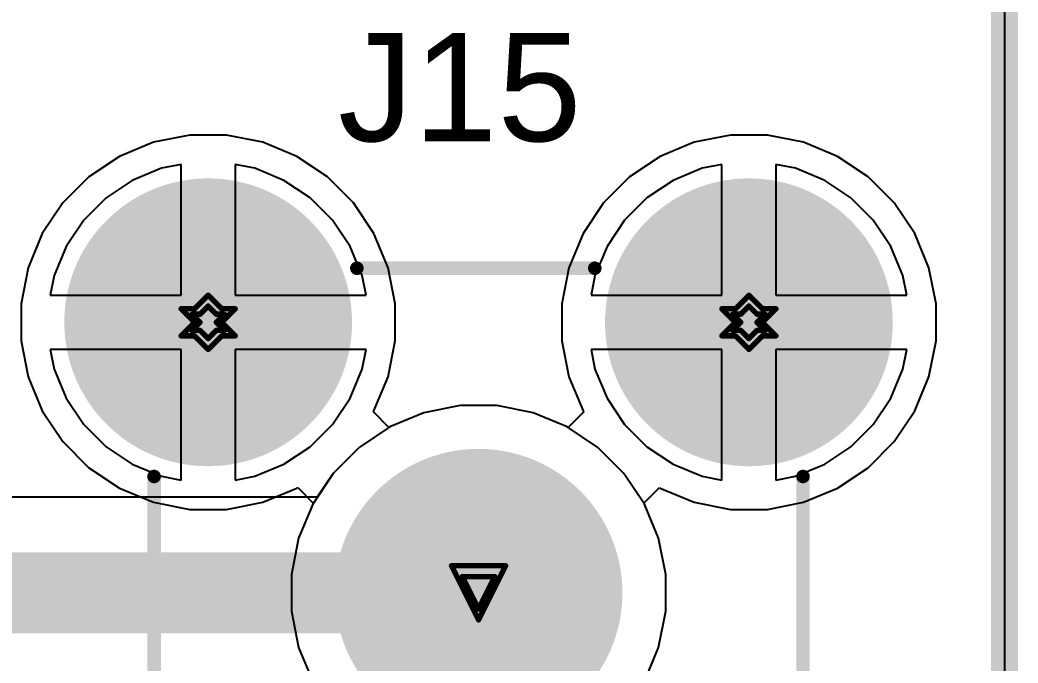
# Model space of a CAD drawing. Header units: inches. Extents: x -3 to 5437, y -3 to 5435.
# Drawn here: x 192.97 to 202.35, y 90.98 to 97.02 of the extents above; entities that cross this region are included whole.
import ezdxf

# ---------------------------------------------------------------- set-up
doc = ezdxf.new("R2010")
doc.units = ezdxf.units.IN
for name, color, linetype in [('Board Outline', 216, 'Continuous'), ('Bottom Layer', 5, 'Continuous'), ('Bottom Solder', 6, 'Continuous'), ('Drill Drawing', 1, 'Continuous'), ('GND', 16, 'Continuous'), ('Multi-Layer', 9, 'Continuous'), ('Pad Holes', 156, 'Continuous'), ('PWR', 76, 'Continuous'), ('Top Layer', 1, 'Continuous'), ('Top Overlay', 2, 'Continuous'), ('Top Solder', 216, 'Continuous')]:
    doc.layers.add(name, color=color, linetype=linetype)
doc.styles.add('Arial', font='', dxfattribs={"height": 0.2})
doc.styles.get('Arial').set_extended_font_data('Arial')

# ---------------------------------------------------------------- blocks, each defined once
blk = doc.blocks.new('HJ_SMA508__274')
at = {"layer": 'Bottom Layer'}
h = blk.add_hatch(color=5, dxfattribs=at)
edge = h.paths.add_edge_path()
edge.add_arc((-2.54, 2.54), 1.25, 0, 360)
h = blk.add_hatch(color=5, dxfattribs=at)
edge = h.paths.add_edge_path()
edge.add_arc((2.54, 2.54), 1.25, 0, 360)
h = blk.add_hatch(color=5, dxfattribs=at)
edge = h.paths.add_edge_path()
edge.add_arc((0, 0), 1.25, 0, 360)
h = blk.add_hatch(color=5, dxfattribs=at)
edge = h.paths.add_edge_path()
edge.add_arc((-2.54, -2.54), 1.25, 0, 360)
h = blk.add_hatch(color=5, dxfattribs=at)
edge = h.paths.add_edge_path()
edge.add_arc((2.54, -2.54), 1.25, 0, 360)
at = {"layer": 'Bottom Solder'}
h = blk.add_hatch(color=6, dxfattribs=at)
edge = h.paths.add_edge_path()
edge.add_arc((-2.54, 2.54), 1.3516, 0, 360)
h = blk.add_hatch(color=6, dxfattribs=at)
edge = h.paths.add_edge_path()
edge.add_arc((2.54, 2.54), 1.3516, 0, 360)
h = blk.add_hatch(color=6, dxfattribs=at)
edge = h.paths.add_edge_path()
edge.add_arc((0, 0), 1.3516, 0, 360)
h = blk.add_hatch(color=6, dxfattribs=at)
edge = h.paths.add_edge_path()
edge.add_arc((-2.54, -2.54), 1.3516, 0, 360)
h = blk.add_hatch(color=6, dxfattribs=at)
edge = h.paths.add_edge_path()
edge.add_arc((2.54, -2.54), 1.3516, 0, 360)
at = {"layer": 'GND'}
h = blk.add_hatch(color=16, dxfattribs=at)
edge = h.paths.add_edge_path()
edge.add_arc((-2.54, 2.54), 1.25, 0, 360)
h = blk.add_hatch(color=16, dxfattribs=at)
edge = h.paths.add_edge_path()
edge.add_arc((2.54, 2.54), 1.25, 0, 360)
h = blk.add_hatch(color=16, dxfattribs=at)
edge = h.paths.add_edge_path()
edge.add_arc((0, 0), 1.25, 0, 360)
h = blk.add_hatch(color=16, dxfattribs=at)
edge = h.paths.add_edge_path()
edge.add_arc((-2.54, -2.54), 1.25, 0, 360)
h = blk.add_hatch(color=16, dxfattribs=at)
edge = h.paths.add_edge_path()
edge.add_arc((2.54, -2.54), 1.25, 0, 360)
at = {"layer": 'Multi-Layer'}
h = blk.add_hatch(color=9, dxfattribs=at)
edge = h.paths.add_edge_path()
edge.add_arc((-2.54, 2.54), 1.25, 0, 360)
h = blk.add_hatch(color=9, dxfattribs=at)
edge = h.paths.add_edge_path()
edge.add_arc((2.54, 2.54), 1.25, 0, 360)
h = blk.add_hatch(color=9, dxfattribs=at)
edge = h.paths.add_edge_path()
edge.add_arc((0, 0), 1.25, 0, 360)
h = blk.add_hatch(color=9, dxfattribs=at)
edge = h.paths.add_edge_path()
edge.add_arc((-2.54, -2.54), 1.25, 0, 360)
h = blk.add_hatch(color=9, dxfattribs=at)
edge = h.paths.add_edge_path()
edge.add_arc((2.54, -2.54), 1.25, 0, 360)
at = {"layer": 'Pad Holes'}
h = blk.add_hatch(color=7, dxfattribs=at)
edge = h.paths.add_edge_path()
edge.add_arc((-2.54, 2.54), 0.75, 0, 360)
h = blk.add_hatch(color=7, dxfattribs=at)
edge = h.paths.add_edge_path()
edge.add_arc((2.54, 2.54), 0.75, 0, 360)
h = blk.add_hatch(color=7, dxfattribs=at)
edge = h.paths.add_edge_path()
edge.add_arc((0, 0), 0.7, 0, 360)
h = blk.add_hatch(color=7, dxfattribs=at)
edge = h.paths.add_edge_path()
edge.add_arc((-2.54, -2.54), 0.75, 0, 360)
h = blk.add_hatch(color=7, dxfattribs=at)
edge = h.paths.add_edge_path()
edge.add_arc((2.54, -2.54), 0.75, 0, 360)
at = {"layer": 'PWR'}
h = blk.add_hatch(color=76, dxfattribs=at)
edge = h.paths.add_edge_path()
edge.add_arc((-2.54, 2.54), 1.25, 0, 360)
h = blk.add_hatch(color=76, dxfattribs=at)
edge = h.paths.add_edge_path()
edge.add_arc((2.54, 2.54), 1.25, 0, 360)
h = blk.add_hatch(color=76, dxfattribs=at)
edge = h.paths.add_edge_path()
edge.add_arc((0, 0), 1.25, 0, 360)
h = blk.add_hatch(color=76, dxfattribs=at)
edge = h.paths.add_edge_path()
edge.add_arc((-2.54, -2.54), 1.25, 0, 360)
h = blk.add_hatch(color=76, dxfattribs=at)
edge = h.paths.add_edge_path()
edge.add_arc((2.54, -2.54), 1.25, 0, 360)
at = {"layer": 'Top Layer'}
h = blk.add_hatch(color=1, dxfattribs=at)
edge = h.paths.add_edge_path()
edge.add_arc((-2.54, 2.54), 1.25, 0, 360)
h = blk.add_hatch(color=1, dxfattribs=at)
edge = h.paths.add_edge_path()
edge.add_arc((2.54, 2.54), 1.25, 0, 360)
h = blk.add_hatch(color=1, dxfattribs=at)
edge = h.paths.add_edge_path()
edge.add_arc((0, 0), 1.25, 0, 360)
h = blk.add_hatch(color=1, dxfattribs=at)
edge = h.paths.add_edge_path()
edge.add_arc((-2.54, -2.54), 1.25, 0, 360)
h = blk.add_hatch(color=1, dxfattribs=at)
edge = h.paths.add_edge_path()
edge.add_arc((2.54, -2.54), 1.25, 0, 360)
at = {"layer": 'Top Solder'}
h = blk.add_hatch(color=216, dxfattribs=at)
edge = h.paths.add_edge_path()
edge.add_arc((-2.54, 2.54), 1.3516, 0, 360)
h = blk.add_hatch(color=216, dxfattribs=at)
edge = h.paths.add_edge_path()
edge.add_arc((2.54, 2.54), 1.3516, 0, 360)
h = blk.add_hatch(color=216, dxfattribs=at)
edge = h.paths.add_edge_path()
edge.add_arc((0, 0), 1.3516, 0, 360)
h = blk.add_hatch(color=216, dxfattribs=at)
edge = h.paths.add_edge_path()
edge.add_arc((-2.54, -2.54), 1.3516, 0, 360)
h = blk.add_hatch(color=216, dxfattribs=at)
edge = h.paths.add_edge_path()
edge.add_arc((2.54, -2.54), 1.3516, 0, 360)
at = {"layer": 'Top Overlay'}
for points in [[(1.143, 3.048, 0.127, 0.127, 0), (-1.0922, 3.048, 0.127, 0.127, 0)], [(-3.048, -1.143, 0.127, 0.127, 0), (-3.048, 1.0922, 0.127, 0.127, 0)], [(3.048, -1.143, 0.127, 0.127, 0), (3.048, 1.0922, 0.127, 0.127, 0)], [(1.143, -3.048, 0.127, 0.127, 0), (-1.0922, -3.048, 0.127, 0.127, 0)]]:
    blk.add_lwpolyline(points, format="xyseb", dxfattribs=at)
for points in [[(-1.12395, 3.048, 0.0635, 0.0635, 1), (-1.06045, 3.048, 0.0635, 0.0635, 1)], [(1.11125, 3.048, 0.0635, 0.0635, 1), (1.17475, 3.048, 0.0635, 0.0635, 1)], [(-3.07975, 1.0922, 0.0635, 0.0635, 1), (-3.01625, 1.0922, 0.0635, 0.0635, 1)], [(3.01625, 1.0922, 0.0635, 0.0635, 1), (3.07975, 1.0922, 0.0635, 0.0635, 1)], [(-3.07975, -1.143, 0.0635, 0.0635, 1), (-3.01625, -1.143, 0.0635, 0.0635, 1)], [(3.01625, -1.143, 0.0635, 0.0635, 1), (3.07975, -1.143, 0.0635, 0.0635, 1)], [(-1.12395, -3.048, 0.0635, 0.0635, 1), (-1.06045, -3.048, 0.0635, 0.0635, 1)], [(1.11125, -3.048, 0.0635, 0.0635, 1), (1.17475, -3.048, 0.0635, 0.0635, 1)]]:
    blk.add_lwpolyline(points, format="xyseb", close=True, dxfattribs=at)

msp = doc.modelspace()

# ---------------------------------------------------------------- linework, layer by layer
at = {"layer": 'Board Outline'}
msp.add_lwpolyline([(202.223, -2.7796, 0.254, 0.254, 0), (202.223, 121.2205, 0.254, 0.254, 0)], format="xyseb", dxfattribs=at)
at = {"layer": 'Bottom Layer'}
for p, q in [((202.2231, 117.6643), (202.2231, 0.7658)), ((194.4878, 95.6674), (194.3031, 95.6306)), ((194.4878, 94.4384), (194.4878, 95.6674)), ((195.1805, 95.6306), (194.9958, 95.6674)), ((194.9958, 95.6674), (194.9958, 94.4384)), ((199.5678, 95.6674), (199.3831, 95.6306)), ((199.5678, 94.4384), (199.5678, 95.6674)), ((200.2605, 95.6306), (200.0758, 95.6674)), ((200.0758, 95.6674), (200.0758, 94.4384)), ((194.3031, 95.6306), (194.0294, 95.5172)), ((195.4542, 95.5172), (195.1805, 95.6306)), ((199.3831, 95.6306), (199.1094, 95.5172)), ((200.5342, 95.5172), (200.2605, 95.6306)), ((194.0294, 95.5172), (193.7831, 95.3526)), ((195.7005, 95.3526), (195.4542, 95.5172)), ((199.1094, 95.5172), (198.8631, 95.3526)), ((200.7805, 95.3526), (200.5342, 95.5172)), ((193.7831, 95.3526), (193.5736, 95.1432)), ((195.91, 95.1432), (195.7005, 95.3526)), ((198.8631, 95.3526), (198.6536, 95.1432)), ((200.99, 95.1432), (200.7805, 95.3526)), ((193.5736, 95.1432), (193.409, 94.8968)), ((196.0746, 94.8968), (195.91, 95.1432)), ((198.6536, 95.1432), (198.489, 94.8968)), ((201.1546, 94.8968), (200.99, 95.1432)), ((193.409, 94.8968), (193.2956, 94.6231)), ((196.188, 94.6231), (196.0746, 94.8968)), ((198.489, 94.8968), (198.3756, 94.6231)), ((201.268, 94.6231), (201.1546, 94.8968)), ((193.2956, 94.6231), (193.2589, 94.4384)), ((196.2247, 94.4384), (196.188, 94.6231)), ((198.3756, 94.6231), (198.3389, 94.4384)), ((201.3047, 94.4384), (201.268, 94.6231)), ((193.2589, 94.4384), (194.4878, 94.4384)), ((194.9958, 94.4384), (196.2247, 94.4384)), ((198.3389, 94.4384), (199.5678, 94.4384)), ((200.0758, 94.4384), (201.3047, 94.4384)), ((194.4878, 93.9304), (193.2589, 93.9304)), ((193.2589, 93.9304), (193.2956, 93.7457)), ((194.4878, 92.7015), (194.4878, 93.9304)), ((196.2247, 93.9304), (194.9958, 93.9304)), ((194.9958, 93.9304), (194.9958, 92.7015)), ((196.188, 93.7457), (196.2247, 93.9304)), ((199.5678, 93.9304), (198.3389, 93.9304)), ((198.3389, 93.9304), (198.3756, 93.7457)), ((199.5678, 92.7015), (199.5678, 93.9304)), ((201.3047, 93.9304), (200.0758, 93.9304)), ((200.0758, 93.9304), (200.0758, 92.7015)), ((201.268, 93.7457), (201.3047, 93.9304)), ((193.2956, 93.7457), (193.409, 93.472)), ((196.0746, 93.472), (196.188, 93.7457)), ((198.3756, 93.7457), (198.489, 93.472)), ((201.1546, 93.472), (201.268, 93.7457)), ((193.409, 93.472), (193.5736, 93.2257)), ((195.91, 93.2257), (196.0746, 93.472)), ((197.1087, 93.4024), (196.769, 93.3349)), ((197.4549, 93.4024), (197.1087, 93.4024)), ((197.7946, 93.3349), (197.4549, 93.4024)), ((198.489, 93.472), (198.6536, 93.2257)), ((200.99, 93.2257), (201.1546, 93.472)), ((196.769, 93.3349), (196.4491, 93.2023)), ((198.1145, 93.2023), (197.7946, 93.3349)), ((193.5736, 93.2257), (193.7831, 93.0162)), ((195.7005, 93.0162), (195.91, 93.2257)), ((196.4491, 93.2023), (196.1611, 93.0099)), ((198.4025, 93.0099), (198.1145, 93.2023)), ((198.6536, 93.2257), (198.8631, 93.0162)), ((200.7805, 93.0162), (200.99, 93.2257)), ((193.7831, 93.0162), (194.0294, 92.8516)), ((195.4542, 92.8516), (195.7005, 93.0162)), ((198.8631, 93.0162), (199.1094, 92.8516)), ((200.5342, 92.8516), (200.7805, 93.0162)), ((196.1611, 93.0099), (195.9163, 92.7651)), ((198.6473, 92.7651), (198.4025, 93.0099)), ((194.0294, 92.8516), (194.3031, 92.7382)), ((195.1805, 92.7382), (195.4542, 92.8516)), ((199.1094, 92.8516), (199.3831, 92.7382)), ((200.2605, 92.7382), (200.5342, 92.8516)), ((194.3031, 92.7382), (194.4878, 92.7015)), ((194.9958, 92.7015), (195.1805, 92.7382)), ((195.9163, 92.7651), (195.7239, 92.4771)), ((198.8397, 92.4771), (198.6473, 92.7651)), ((199.3831, 92.7382), (199.5678, 92.7015)), ((200.0758, 92.7015), (200.2605, 92.7382)), ((195.7239, 92.4771), (195.5914, 92.1572)), ((198.9722, 92.1572), (198.8397, 92.4771)), ((195.5914, 92.1572), (195.5238, 91.8176)), ((199.0398, 91.8176), (198.9722, 92.1572)), ((195.5238, 91.8176), (195.5238, 91.4713)), ((199.0398, 91.4713), (199.0398, 91.8176)), ((195.5238, 91.4713), (195.5914, 91.1316)), ((198.9722, 91.1316), (199.0398, 91.4713)), ((195.5914, 91.1316), (195.7239, 90.8117)), ((198.8397, 90.8117), (198.9722, 91.1316))]:
    msp.add_line(p, q, dxfattribs=at)
at = {"layer": 'Drill Drawing'}
for points in [[(194.6148, 94.3114, 0.0508, 0.0508, 0), (194.7418, 94.4384, 0.0508, 0.0508, 0)], [(194.7418, 94.4384, 0.0508, 0.0508, 0), (194.8688, 94.3114, 0.0508, 0.0508, 0)], [(199.6948, 94.3114, 0.0508, 0.0508, 0), (199.8218, 94.4384, 0.0508, 0.0508, 0)], [(199.8218, 94.4384, 0.0508, 0.0508, 0), (199.9488, 94.3114, 0.0508, 0.0508, 0)], [(194.4878, 94.3114, 0.0508, 0.0508, 0), (194.6148, 94.1844, 0.0508, 0.0508, 0)], [(194.4878, 94.3114, 0.0508, 0.0508, 0), (194.6148, 94.3114, 0.0508, 0.0508, 0)], [(194.6656, 94.2606, 0.0508, 0.0508, 0), (194.7418, 94.3368, 0.0508, 0.0508, 0)], [(194.7418, 94.3368, 0.0508, 0.0508, 0), (194.818, 94.2606, 0.0508, 0.0508, 0)], [(194.8688, 94.3114, 0.0508, 0.0508, 0), (194.9958, 94.3114, 0.0508, 0.0508, 0)], [(194.8688, 94.1844, 0.0508, 0.0508, 0), (194.9958, 94.3114, 0.0508, 0.0508, 0)], [(199.5678, 94.3114, 0.0508, 0.0508, 0), (199.6948, 94.1844, 0.0508, 0.0508, 0)], [(199.5678, 94.3114, 0.0508, 0.0508, 0), (199.6948, 94.3114, 0.0508, 0.0508, 0)], [(199.7456, 94.2606, 0.0508, 0.0508, 0), (199.8218, 94.3368, 0.0508, 0.0508, 0)], [(199.8218, 94.3368, 0.0508, 0.0508, 0), (199.898, 94.2606, 0.0508, 0.0508, 0)], [(199.9488, 94.3114, 0.0508, 0.0508, 0), (200.0758, 94.3114, 0.0508, 0.0508, 0)], [(199.9488, 94.1844, 0.0508, 0.0508, 0), (200.0758, 94.3114, 0.0508, 0.0508, 0)], [(194.5894, 94.2606, 0.0508, 0.0508, 0), (194.6656, 94.1844, 0.0508, 0.0508, 0)], [(194.5894, 94.2606, 0.0508, 0.0508, 0), (194.6656, 94.2606, 0.0508, 0.0508, 0)], [(194.818, 94.2606, 0.0508, 0.0508, 0), (194.8942, 94.2606, 0.0508, 0.0508, 0)], [(194.818, 94.1844, 0.0508, 0.0508, 0), (194.8942, 94.2606, 0.0508, 0.0508, 0)], [(199.6694, 94.2606, 0.0508, 0.0508, 0), (199.7456, 94.1844, 0.0508, 0.0508, 0)], [(199.6694, 94.2606, 0.0508, 0.0508, 0), (199.7456, 94.2606, 0.0508, 0.0508, 0)], [(199.898, 94.2606, 0.0508, 0.0508, 0), (199.9742, 94.2606, 0.0508, 0.0508, 0)], [(199.898, 94.1844, 0.0508, 0.0508, 0), (199.9742, 94.2606, 0.0508, 0.0508, 0)], [(194.4878, 94.0574, 0.0508, 0.0508, 0), (194.6148, 94.1844, 0.0508, 0.0508, 0)], [(194.5894, 94.1082, 0.0508, 0.0508, 0), (194.6656, 94.1844, 0.0508, 0.0508, 0)], [(194.818, 94.1844, 0.0508, 0.0508, 0), (194.8942, 94.1082, 0.0508, 0.0508, 0)], [(194.8688, 94.1844, 0.0508, 0.0508, 0), (194.9958, 94.0574, 0.0508, 0.0508, 0)], [(199.5678, 94.0574, 0.0508, 0.0508, 0), (199.6948, 94.1844, 0.0508, 0.0508, 0)], [(199.6694, 94.1082, 0.0508, 0.0508, 0), (199.7456, 94.1844, 0.0508, 0.0508, 0)], [(199.898, 94.1844, 0.0508, 0.0508, 0), (199.9742, 94.1082, 0.0508, 0.0508, 0)], [(199.9488, 94.1844, 0.0508, 0.0508, 0), (200.0758, 94.0574, 0.0508, 0.0508, 0)], [(194.4878, 94.0574, 0.0508, 0.0508, 0), (194.6148, 94.0574, 0.0508, 0.0508, 0)], [(194.5894, 94.1082, 0.0508, 0.0508, 0), (194.6656, 94.1082, 0.0508, 0.0508, 0)], [(194.6148, 94.0574, 0.0508, 0.0508, 0), (194.7418, 93.9304, 0.0508, 0.0508, 0)], [(194.6656, 94.1082, 0.0508, 0.0508, 0), (194.7418, 94.032, 0.0508, 0.0508, 0)], [(194.7418, 94.032, 0.0508, 0.0508, 0), (194.818, 94.1082, 0.0508, 0.0508, 0)], [(194.7418, 93.9304, 0.0508, 0.0508, 0), (194.8688, 94.0574, 0.0508, 0.0508, 0)], [(194.818, 94.1082, 0.0508, 0.0508, 0), (194.8942, 94.1082, 0.0508, 0.0508, 0)], [(194.8688, 94.0574, 0.0508, 0.0508, 0), (194.9958, 94.0574, 0.0508, 0.0508, 0)], [(199.5678, 94.0574, 0.0508, 0.0508, 0), (199.6948, 94.0574, 0.0508, 0.0508, 0)], [(199.6694, 94.1082, 0.0508, 0.0508, 0), (199.7456, 94.1082, 0.0508, 0.0508, 0)], [(199.6948, 94.0574, 0.0508, 0.0508, 0), (199.8218, 93.9304, 0.0508, 0.0508, 0)], [(199.7456, 94.1082, 0.0508, 0.0508, 0), (199.8218, 94.032, 0.0508, 0.0508, 0)], [(199.8218, 94.032, 0.0508, 0.0508, 0), (199.898, 94.1082, 0.0508, 0.0508, 0)], [(199.8218, 93.9304, 0.0508, 0.0508, 0), (199.9488, 94.0574, 0.0508, 0.0508, 0)], [(199.898, 94.1082, 0.0508, 0.0508, 0), (199.9742, 94.1082, 0.0508, 0.0508, 0)], [(199.9488, 94.0574, 0.0508, 0.0508, 0), (200.0758, 94.0574, 0.0508, 0.0508, 0)], [(197.0278, 91.8984, 0.0508, 0.0508, 0), (197.5358, 91.8984, 0.0508, 0.0508, 0)], [(197.0278, 91.8984, 0.0508, 0.0508, 0), (197.2818, 91.3904, 0.0508, 0.0508, 0)], [(197.2818, 91.3904, 0.0508, 0.0508, 0), (197.5358, 91.8984, 0.0508, 0.0508, 0)], [(197.1294, 91.7968, 0.0508, 0.0508, 0), (197.4342, 91.7968, 0.0508, 0.0508, 0)], [(197.1294, 91.7968, 0.0508, 0.0508, 0), (197.2818, 91.492, 0.0508, 0.0508, 0)], [(197.2818, 91.492, 0.0508, 0.0508, 0), (197.4342, 91.7968, 0.0508, 0.0508, 0)]]:
    msp.add_lwpolyline(points, format="xyseb", dxfattribs=at)
for points in [[(194.7291, 94.4384, 0.0254, 0.0254, 1), (194.7545, 94.4384, 0.0254, 0.0254, 1)], [(194.7291, 94.4384, 0.0254, 0.0254, 1), (194.7545, 94.4384, 0.0254, 0.0254, 1)], [(199.8091, 94.4384, 0.0254, 0.0254, 1), (199.8345, 94.4384, 0.0254, 0.0254, 1)], [(199.8091, 94.4384, 0.0254, 0.0254, 1), (199.8345, 94.4384, 0.0254, 0.0254, 1)], [(194.4751, 94.3114, 0.0254, 0.0254, 1), (194.5005, 94.3114, 0.0254, 0.0254, 1)], [(194.4751, 94.3114, 0.0254, 0.0254, 1), (194.5005, 94.3114, 0.0254, 0.0254, 1)], [(194.6021, 94.3114, 0.0254, 0.0254, 1), (194.6275, 94.3114, 0.0254, 0.0254, 1)], [(194.6021, 94.3114, 0.0254, 0.0254, 1), (194.6275, 94.3114, 0.0254, 0.0254, 1)], [(194.7291, 94.3368, 0.0254, 0.0254, 1), (194.7545, 94.3368, 0.0254, 0.0254, 1)], [(194.7291, 94.3368, 0.0254, 0.0254, 1), (194.7545, 94.3368, 0.0254, 0.0254, 1)], [(194.8561, 94.3114, 0.0254, 0.0254, 1), (194.8815, 94.3114, 0.0254, 0.0254, 1)], [(194.8561, 94.3114, 0.0254, 0.0254, 1), (194.8815, 94.3114, 0.0254, 0.0254, 1)], [(194.9831, 94.3114, 0.0254, 0.0254, 1), (195.0085, 94.3114, 0.0254, 0.0254, 1)], [(194.9831, 94.3114, 0.0254, 0.0254, 1), (195.0085, 94.3114, 0.0254, 0.0254, 1)], [(199.5551, 94.3114, 0.0254, 0.0254, 1), (199.5805, 94.3114, 0.0254, 0.0254, 1)], [(199.5551, 94.3114, 0.0254, 0.0254, 1), (199.5805, 94.3114, 0.0254, 0.0254, 1)], [(199.6821, 94.3114, 0.0254, 0.0254, 1), (199.7075, 94.3114, 0.0254, 0.0254, 1)], [(199.6821, 94.3114, 0.0254, 0.0254, 1), (199.7075, 94.3114, 0.0254, 0.0254, 1)], [(199.8091, 94.3368, 0.0254, 0.0254, 1), (199.8345, 94.3368, 0.0254, 0.0254, 1)], [(199.8091, 94.3368, 0.0254, 0.0254, 1), (199.8345, 94.3368, 0.0254, 0.0254, 1)], [(199.9361, 94.3114, 0.0254, 0.0254, 1), (199.9615, 94.3114, 0.0254, 0.0254, 1)], [(199.9361, 94.3114, 0.0254, 0.0254, 1), (199.9615, 94.3114, 0.0254, 0.0254, 1)], [(200.0631, 94.3114, 0.0254, 0.0254, 1), (200.0885, 94.3114, 0.0254, 0.0254, 1)], [(200.0631, 94.3114, 0.0254, 0.0254, 1), (200.0885, 94.3114, 0.0254, 0.0254, 1)], [(194.5767, 94.2606, 0.0254, 0.0254, 1), (194.6021, 94.2606, 0.0254, 0.0254, 1)], [(194.5767, 94.2606, 0.0254, 0.0254, 1), (194.6021, 94.2606, 0.0254, 0.0254, 1)], [(194.6529, 94.2606, 0.0254, 0.0254, 1), (194.6783, 94.2606, 0.0254, 0.0254, 1)], [(194.6529, 94.2606, 0.0254, 0.0254, 1), (194.6783, 94.2606, 0.0254, 0.0254, 1)], [(194.8053, 94.2606, 0.0254, 0.0254, 1), (194.8307, 94.2606, 0.0254, 0.0254, 1)], [(194.8053, 94.2606, 0.0254, 0.0254, 1), (194.8307, 94.2606, 0.0254, 0.0254, 1)], [(194.8815, 94.2606, 0.0254, 0.0254, 1), (194.9069, 94.2606, 0.0254, 0.0254, 1)], [(194.8815, 94.2606, 0.0254, 0.0254, 1), (194.9069, 94.2606, 0.0254, 0.0254, 1)], [(199.6567, 94.2606, 0.0254, 0.0254, 1), (199.6821, 94.2606, 0.0254, 0.0254, 1)], [(199.6567, 94.2606, 0.0254, 0.0254, 1), (199.6821, 94.2606, 0.0254, 0.0254, 1)], [(199.7329, 94.2606, 0.0254, 0.0254, 1), (199.7583, 94.2606, 0.0254, 0.0254, 1)], [(199.7329, 94.2606, 0.0254, 0.0254, 1), (199.7583, 94.2606, 0.0254, 0.0254, 1)], [(199.8853, 94.2606, 0.0254, 0.0254, 1), (199.9107, 94.2606, 0.0254, 0.0254, 1)], [(199.8853, 94.2606, 0.0254, 0.0254, 1), (199.9107, 94.2606, 0.0254, 0.0254, 1)], [(199.9615, 94.2606, 0.0254, 0.0254, 1), (199.9869, 94.2606, 0.0254, 0.0254, 1)], [(199.9615, 94.2606, 0.0254, 0.0254, 1), (199.9869, 94.2606, 0.0254, 0.0254, 1)], [(194.6021, 94.1844, 0.0254, 0.0254, 1), (194.6275, 94.1844, 0.0254, 0.0254, 1)], [(194.6021, 94.1844, 0.0254, 0.0254, 1), (194.6275, 94.1844, 0.0254, 0.0254, 1)], [(194.6529, 94.1844, 0.0254, 0.0254, 1), (194.6783, 94.1844, 0.0254, 0.0254, 1)], [(194.6529, 94.1844, 0.0254, 0.0254, 1), (194.6783, 94.1844, 0.0254, 0.0254, 1)], [(194.8053, 94.1844, 0.0254, 0.0254, 1), (194.8307, 94.1844, 0.0254, 0.0254, 1)], [(194.8053, 94.1844, 0.0254, 0.0254, 1), (194.8307, 94.1844, 0.0254, 0.0254, 1)], [(194.8561, 94.1844, 0.0254, 0.0254, 1), (194.8815, 94.1844, 0.0254, 0.0254, 1)], [(194.8561, 94.1844, 0.0254, 0.0254, 1), (194.8815, 94.1844, 0.0254, 0.0254, 1)], [(199.6821, 94.1844, 0.0254, 0.0254, 1), (199.7075, 94.1844, 0.0254, 0.0254, 1)], [(199.6821, 94.1844, 0.0254, 0.0254, 1), (199.7075, 94.1844, 0.0254, 0.0254, 1)], [(199.7329, 94.1844, 0.0254, 0.0254, 1), (199.7583, 94.1844, 0.0254, 0.0254, 1)], [(199.7329, 94.1844, 0.0254, 0.0254, 1), (199.7583, 94.1844, 0.0254, 0.0254, 1)], [(199.8853, 94.1844, 0.0254, 0.0254, 1), (199.9107, 94.1844, 0.0254, 0.0254, 1)], [(199.8853, 94.1844, 0.0254, 0.0254, 1), (199.9107, 94.1844, 0.0254, 0.0254, 1)], [(199.9361, 94.1844, 0.0254, 0.0254, 1), (199.9615, 94.1844, 0.0254, 0.0254, 1)], [(199.9361, 94.1844, 0.0254, 0.0254, 1), (199.9615, 94.1844, 0.0254, 0.0254, 1)], [(194.4751, 94.0574, 0.0254, 0.0254, 1), (194.5005, 94.0574, 0.0254, 0.0254, 1)], [(194.4751, 94.0574, 0.0254, 0.0254, 1), (194.5005, 94.0574, 0.0254, 0.0254, 1)], [(194.5767, 94.1082, 0.0254, 0.0254, 1), (194.6021, 94.1082, 0.0254, 0.0254, 1)], [(194.5767, 94.1082, 0.0254, 0.0254, 1), (194.6021, 94.1082, 0.0254, 0.0254, 1)], [(194.6021, 94.0574, 0.0254, 0.0254, 1), (194.6275, 94.0574, 0.0254, 0.0254, 1)], [(194.6021, 94.0574, 0.0254, 0.0254, 1), (194.6275, 94.0574, 0.0254, 0.0254, 1)], [(194.6529, 94.1082, 0.0254, 0.0254, 1), (194.6783, 94.1082, 0.0254, 0.0254, 1)], [(194.6529, 94.1082, 0.0254, 0.0254, 1), (194.6783, 94.1082, 0.0254, 0.0254, 1)], [(194.7291, 94.032, 0.0254, 0.0254, 1), (194.7545, 94.032, 0.0254, 0.0254, 1)], [(194.7291, 94.032, 0.0254, 0.0254, 1), (194.7545, 94.032, 0.0254, 0.0254, 1)], [(194.8053, 94.1082, 0.0254, 0.0254, 1), (194.8307, 94.1082, 0.0254, 0.0254, 1)], [(194.8053, 94.1082, 0.0254, 0.0254, 1), (194.8307, 94.1082, 0.0254, 0.0254, 1)], [(194.8561, 94.0574, 0.0254, 0.0254, 1), (194.8815, 94.0574, 0.0254, 0.0254, 1)], [(194.8561, 94.0574, 0.0254, 0.0254, 1), (194.8815, 94.0574, 0.0254, 0.0254, 1)], [(194.8815, 94.1082, 0.0254, 0.0254, 1), (194.9069, 94.1082, 0.0254, 0.0254, 1)], [(194.8815, 94.1082, 0.0254, 0.0254, 1), (194.9069, 94.1082, 0.0254, 0.0254, 1)], [(194.9831, 94.0574, 0.0254, 0.0254, 1), (195.0085, 94.0574, 0.0254, 0.0254, 1)], [(194.9831, 94.0574, 0.0254, 0.0254, 1), (195.0085, 94.0574, 0.0254, 0.0254, 1)], [(199.5551, 94.0574, 0.0254, 0.0254, 1), (199.5805, 94.0574, 0.0254, 0.0254, 1)], [(199.5551, 94.0574, 0.0254, 0.0254, 1), (199.5805, 94.0574, 0.0254, 0.0254, 1)], [(199.6567, 94.1082, 0.0254, 0.0254, 1), (199.6821, 94.1082, 0.0254, 0.0254, 1)], [(199.6567, 94.1082, 0.0254, 0.0254, 1), (199.6821, 94.1082, 0.0254, 0.0254, 1)], [(199.6821, 94.0574, 0.0254, 0.0254, 1), (199.7075, 94.0574, 0.0254, 0.0254, 1)], [(199.6821, 94.0574, 0.0254, 0.0254, 1), (199.7075, 94.0574, 0.0254, 0.0254, 1)], [(199.7329, 94.1082, 0.0254, 0.0254, 1), (199.7583, 94.1082, 0.0254, 0.0254, 1)], [(199.7329, 94.1082, 0.0254, 0.0254, 1), (199.7583, 94.1082, 0.0254, 0.0254, 1)], [(199.8091, 94.032, 0.0254, 0.0254, 1), (199.8345, 94.032, 0.0254, 0.0254, 1)], [(199.8091, 94.032, 0.0254, 0.0254, 1), (199.8345, 94.032, 0.0254, 0.0254, 1)], [(199.8853, 94.1082, 0.0254, 0.0254, 1), (199.9107, 94.1082, 0.0254, 0.0254, 1)], [(199.8853, 94.1082, 0.0254, 0.0254, 1), (199.9107, 94.1082, 0.0254, 0.0254, 1)], [(199.9361, 94.0574, 0.0254, 0.0254, 1), (199.9615, 94.0574, 0.0254, 0.0254, 1)], [(199.9361, 94.0574, 0.0254, 0.0254, 1), (199.9615, 94.0574, 0.0254, 0.0254, 1)], [(199.9615, 94.1082, 0.0254, 0.0254, 1), (199.9869, 94.1082, 0.0254, 0.0254, 1)], [(199.9615, 94.1082, 0.0254, 0.0254, 1), (199.9869, 94.1082, 0.0254, 0.0254, 1)], [(200.0631, 94.0574, 0.0254, 0.0254, 1), (200.0885, 94.0574, 0.0254, 0.0254, 1)], [(200.0631, 94.0574, 0.0254, 0.0254, 1), (200.0885, 94.0574, 0.0254, 0.0254, 1)], [(194.7291, 93.9304, 0.0254, 0.0254, 1), (194.7545, 93.9304, 0.0254, 0.0254, 1)], [(194.7291, 93.9304, 0.0254, 0.0254, 1), (194.7545, 93.9304, 0.0254, 0.0254, 1)], [(199.8091, 93.9304, 0.0254, 0.0254, 1), (199.8345, 93.9304, 0.0254, 0.0254, 1)], [(199.8091, 93.9304, 0.0254, 0.0254, 1), (199.8345, 93.9304, 0.0254, 0.0254, 1)], [(197.0151, 91.8984, 0.0254, 0.0254, 1), (197.0405, 91.8984, 0.0254, 0.0254, 1)], [(197.0151, 91.8984, 0.0254, 0.0254, 1), (197.0405, 91.8984, 0.0254, 0.0254, 1)], [(197.5231, 91.8984, 0.0254, 0.0254, 1), (197.5485, 91.8984, 0.0254, 0.0254, 1)], [(197.5231, 91.8984, 0.0254, 0.0254, 1), (197.5485, 91.8984, 0.0254, 0.0254, 1)], [(197.1167, 91.7968, 0.0254, 0.0254, 1), (197.1421, 91.7968, 0.0254, 0.0254, 1)], [(197.1167, 91.7968, 0.0254, 0.0254, 1), (197.1421, 91.7968, 0.0254, 0.0254, 1)], [(197.4215, 91.7968, 0.0254, 0.0254, 1), (197.4469, 91.7968, 0.0254, 0.0254, 1)], [(197.4215, 91.7968, 0.0254, 0.0254, 1), (197.4469, 91.7968, 0.0254, 0.0254, 1)], [(197.2691, 91.492, 0.0254, 0.0254, 1), (197.2945, 91.492, 0.0254, 0.0254, 1)], [(197.2691, 91.492, 0.0254, 0.0254, 1), (197.2945, 91.492, 0.0254, 0.0254, 1)], [(197.2691, 91.3904, 0.0254, 0.0254, 1), (197.2945, 91.3904, 0.0254, 0.0254, 1)], [(197.2691, 91.3904, 0.0254, 0.0254, 1), (197.2945, 91.3904, 0.0254, 0.0254, 1)]]:
    msp.add_lwpolyline(points, format="xyseb", close=True, dxfattribs=at)
at = {"layer": 'GND'}
for p, q in [((202.223, 117.4176), (202.223, 1.0125)), ((194.4878, 95.6674), (194.3031, 95.6306)), ((194.4878, 94.4384), (194.4878, 95.6674)), ((195.1805, 95.6306), (194.9958, 95.6674)), ((194.9958, 95.6674), (194.9958, 94.4384)), ((199.5678, 95.6674), (199.3831, 95.6306)), ((199.5678, 94.4384), (199.5678, 95.6674)), ((200.2605, 95.6306), (200.0758, 95.6674)), ((200.0758, 95.6674), (200.0758, 94.4384)), ((194.3031, 95.6306), (194.0294, 95.5172)), ((195.4542, 95.5172), (195.1805, 95.6306)), ((199.3831, 95.6306), (199.1094, 95.5172)), ((200.5342, 95.5172), (200.2605, 95.6306)), ((194.0294, 95.5172), (193.7831, 95.3526)), ((195.7005, 95.3526), (195.4542, 95.5172)), ((199.1094, 95.5172), (198.8631, 95.3526)), ((200.7805, 95.3526), (200.5342, 95.5172)), ((193.7831, 95.3526), (193.5736, 95.1432)), ((195.91, 95.1432), (195.7005, 95.3526)), ((198.8631, 95.3526), (198.6536, 95.1432)), ((200.99, 95.1432), (200.7805, 95.3526)), ((193.5736, 95.1432), (193.409, 94.8968)), ((196.0746, 94.8968), (195.91, 95.1432)), ((198.6536, 95.1432), (198.489, 94.8968)), ((201.1546, 94.8968), (200.99, 95.1432)), ((193.409, 94.8968), (193.2956, 94.6231)), ((196.188, 94.6231), (196.0746, 94.8968)), ((198.489, 94.8968), (198.3756, 94.6231)), ((201.268, 94.6231), (201.1546, 94.8968)), ((193.2956, 94.6231), (193.2589, 94.4384)), ((196.2247, 94.4384), (196.188, 94.6231)), ((198.3756, 94.6231), (198.3389, 94.4384)), ((201.3047, 94.4384), (201.268, 94.6231)), ((193.2589, 94.4384), (194.4878, 94.4384)), ((194.9958, 94.4384), (196.2247, 94.4384)), ((198.3389, 94.4384), (199.5678, 94.4384)), ((200.0758, 94.4384), (201.3047, 94.4384)), ((194.4878, 93.9304), (193.2589, 93.9304)), ((193.2589, 93.9304), (193.2956, 93.7457)), ((194.4878, 92.7015), (194.4878, 93.9304)), ((196.2247, 93.9304), (194.9958, 93.9304)), ((194.9958, 93.9304), (194.9958, 92.7015)), ((196.188, 93.7457), (196.2247, 93.9304)), ((199.5678, 93.9304), (198.3389, 93.9304)), ((198.3389, 93.9304), (198.3756, 93.7457)), ((199.5678, 92.7015), (199.5678, 93.9304)), ((201.3047, 93.9304), (200.0758, 93.9304)), ((200.0758, 93.9304), (200.0758, 92.7015)), ((201.268, 93.7457), (201.3047, 93.9304)), ((193.2956, 93.7457), (193.409, 93.472)), ((196.0746, 93.472), (196.188, 93.7457)), ((198.3756, 93.7457), (198.489, 93.472)), ((201.1546, 93.472), (201.268, 93.7457)), ((193.409, 93.472), (193.5736, 93.2257)), ((195.91, 93.2257), (196.0746, 93.472)), ((197.1087, 93.4024), (196.769, 93.3349)), ((197.4549, 93.4024), (197.1087, 93.4024)), ((197.7946, 93.3349), (197.4549, 93.4024)), ((198.489, 93.472), (198.6536, 93.2257)), ((200.99, 93.2257), (201.1546, 93.472)), ((196.769, 93.3349), (196.4491, 93.2023)), ((198.1145, 93.2023), (197.7946, 93.3349)), ((193.5736, 93.2257), (193.7831, 93.0162)), ((195.7005, 93.0162), (195.91, 93.2257)), ((196.4491, 93.2023), (196.1611, 93.0099)), ((198.4025, 93.0099), (198.1145, 93.2023)), ((198.6536, 93.2257), (198.8631, 93.0162)), ((200.7805, 93.0162), (200.99, 93.2257)), ((193.7831, 93.0162), (194.0294, 92.8516)), ((195.4542, 92.8516), (195.7005, 93.0162)), ((198.8631, 93.0162), (199.1094, 92.8516)), ((200.5342, 92.8516), (200.7805, 93.0162)), ((196.1611, 93.0099), (195.9163, 92.7651)), ((198.6473, 92.7651), (198.4025, 93.0099)), ((194.0294, 92.8516), (194.3031, 92.7382)), ((195.1805, 92.7382), (195.4542, 92.8516)), ((199.1094, 92.8516), (199.3831, 92.7382)), ((200.2605, 92.7382), (200.5342, 92.8516)), ((194.3031, 92.7382), (194.4878, 92.7015)), ((194.9958, 92.7015), (195.1805, 92.7382)), ((195.9163, 92.7651), (195.7239, 92.4771)), ((198.8397, 92.4771), (198.6473, 92.7651)), ((199.3831, 92.7382), (199.5678, 92.7015)), ((200.0758, 92.7015), (200.2605, 92.7382)), ((195.7239, 92.4771), (195.5914, 92.1572)), ((198.9722, 92.1572), (198.8397, 92.4771)), ((195.5914, 92.1572), (195.5238, 91.8176)), ((199.0398, 91.8176), (198.9722, 92.1572)), ((195.5238, 91.8176), (195.5238, 91.4713)), ((199.0398, 91.4713), (199.0398, 91.8176)), ((195.5238, 91.4713), (195.5914, 91.1316)), ((198.9722, 91.1316), (199.0398, 91.4713)), ((195.5914, 91.1316), (195.7239, 90.8117)), ((198.8397, 90.8117), (198.9722, 91.1316))]:
    msp.add_line(p, q, dxfattribs=at)
at = {"layer": 'PWR'}
for p, q in [((202.223, 116.83), (202.223, 1.6031)), ((194.5687, 95.9424), (194.229, 95.8749)), ((194.9149, 95.9424), (194.5687, 95.9424)), ((195.2546, 95.8749), (194.9149, 95.9424)), ((199.6487, 95.9424), (199.309, 95.8749)), ((199.9949, 95.9424), (199.6487, 95.9424)), ((200.3346, 95.8749), (199.9949, 95.9424)), ((194.229, 95.8749), (193.9091, 95.7423)), ((195.5745, 95.7423), (195.2546, 95.8749)), ((199.309, 95.8749), (198.9891, 95.7423)), ((200.6545, 95.7423), (200.3346, 95.8749)), ((193.9091, 95.7423), (193.6211, 95.5499)), ((195.8625, 95.5499), (195.5745, 95.7423)), ((198.9891, 95.7423), (198.7011, 95.5499)), ((200.9425, 95.5499), (200.6545, 95.7423)), ((193.6211, 95.5499), (193.3763, 95.3051)), ((196.1073, 95.3051), (195.8625, 95.5499)), ((198.7011, 95.5499), (198.4563, 95.3051)), ((201.1873, 95.3051), (200.9425, 95.5499)), ((193.3763, 95.3051), (193.1839, 95.0171)), ((196.2997, 95.0171), (196.1073, 95.3051)), ((198.4563, 95.3051), (198.2639, 95.0171)), ((201.3797, 95.0171), (201.1873, 95.3051)), ((193.1839, 95.0171), (193.0514, 94.6972)), ((196.4322, 94.6972), (196.2997, 95.0171)), ((198.2639, 95.0171), (198.1314, 94.6972)), ((201.5122, 94.6972), (201.3797, 95.0171)), ((193.0514, 94.6972), (192.9838, 94.3576)), ((196.4998, 94.3576), (196.4322, 94.6972)), ((198.1314, 94.6972), (198.0638, 94.3576)), ((201.5798, 94.3576), (201.5122, 94.6972)), ((192.9838, 94.3576), (192.9838, 94.0113)), ((196.4998, 94.0113), (196.4998, 94.3576)), ((198.0638, 94.3576), (198.0638, 94.0113)), ((201.5798, 94.0113), (201.5798, 94.3576)), ((192.9838, 94.0113), (193.0514, 93.6716)), ((196.4322, 93.6716), (196.4998, 94.0113)), ((198.0638, 94.0113), (198.1314, 93.6716)), ((201.5122, 93.6716), (201.5798, 94.0113)), ((193.0514, 93.6716), (193.1839, 93.3517)), ((196.2997, 93.3517), (196.4322, 93.6716)), ((198.1314, 93.6716), (198.2639, 93.3517)), ((201.3797, 93.3517), (201.5122, 93.6716)), ((197.1087, 93.4024), (196.769, 93.3349)), ((197.4549, 93.4024), (197.1087, 93.4024)), ((197.7946, 93.3349), (197.4549, 93.4024)), ((193.1839, 93.3517), (193.3763, 93.0638)), ((196.294, 93.3431), (196.2997, 93.3517)), ((196.4405, 93.1966), (196.294, 93.3431)), ((196.769, 93.3349), (196.4491, 93.2023)), ((198.1145, 93.2023), (197.7946, 93.3349)), ((198.2696, 93.3431), (198.1231, 93.1966)), ((198.2639, 93.3517), (198.2696, 93.3431)), ((201.1873, 93.0638), (201.3797, 93.3517)), ((196.4491, 93.2023), (196.4405, 93.1966)), ((198.1231, 93.1966), (198.1145, 93.2023)), ((193.3763, 93.0638), (193.6211, 92.8189)), ((200.9425, 92.8189), (201.1873, 93.0638)), ((193.6211, 92.8189), (193.9091, 92.6265)), ((200.6545, 92.6265), (200.9425, 92.8189)), ((193.9091, 92.6265), (194.229, 92.494)), ((195.2546, 92.494), (195.5745, 92.6265)), ((195.5745, 92.6265), (195.5831, 92.6322)), ((195.5831, 92.6322), (195.7296, 92.4857)), ((198.834, 92.4857), (198.9805, 92.6322)), ((198.9805, 92.6322), (198.9891, 92.6265)), ((198.9891, 92.6265), (199.309, 92.494)), ((200.3346, 92.494), (200.6545, 92.6265)), ((194.229, 92.494), (194.5687, 92.4264)), ((194.9149, 92.4264), (195.2546, 92.494)), ((195.7239, 92.4771), (195.5914, 92.1572)), ((195.7296, 92.4857), (195.7239, 92.4771)), ((198.8397, 92.4771), (198.834, 92.4857)), ((198.9722, 92.1572), (198.8397, 92.4771)), ((199.309, 92.494), (199.6487, 92.4264)), ((199.9949, 92.4264), (200.3346, 92.494)), ((194.5687, 92.4264), (194.9149, 92.4264)), ((199.6487, 92.4264), (199.9949, 92.4264)), ((195.5914, 92.1572), (195.5238, 91.8176)), ((199.0398, 91.8176), (198.9722, 92.1572)), ((195.5238, 91.8176), (195.5238, 91.4713)), ((199.0398, 91.4713), (199.0398, 91.8176)), ((195.5238, 91.4713), (195.5914, 91.1316)), ((198.9722, 91.1316), (199.0398, 91.4713)), ((195.5914, 91.1316), (195.7239, 90.8117)), ((198.8397, 90.8117), (198.9722, 91.1316))]:
    msp.add_line(p, q, dxfattribs=at)
at = {"layer": 'Top Layer'}
for p, q in [((202.2231, 117.6643), (202.2231, 0.7658)), ((194.4878, 95.6674), (194.3031, 95.6306)), ((194.4878, 94.4384), (194.4878, 95.6674)), ((195.1805, 95.6306), (194.9958, 95.6674)), ((194.9958, 95.6674), (194.9958, 94.4384)), ((199.5678, 95.6674), (199.3831, 95.6306)), ((199.5678, 94.4384), (199.5678, 95.6674)), ((200.2605, 95.6306), (200.0758, 95.6674)), ((200.0758, 95.6674), (200.0758, 94.4384)), ((194.3031, 95.6306), (194.0294, 95.5172)), ((195.4542, 95.5172), (195.1805, 95.6306)), ((199.3831, 95.6306), (199.1094, 95.5172)), ((200.5342, 95.5172), (200.2605, 95.6306)), ((194.0294, 95.5172), (193.7831, 95.3526)), ((195.7005, 95.3526), (195.4542, 95.5172)), ((199.1094, 95.5172), (198.8631, 95.3526)), ((200.7805, 95.3526), (200.5342, 95.5172)), ((193.7831, 95.3526), (193.5736, 95.1432)), ((195.91, 95.1432), (195.7005, 95.3526)), ((198.8631, 95.3526), (198.6536, 95.1432)), ((200.99, 95.1432), (200.7805, 95.3526)), ((193.5736, 95.1432), (193.409, 94.8968)), ((196.0746, 94.8968), (195.91, 95.1432)), ((198.6536, 95.1432), (198.489, 94.8968)), ((201.1546, 94.8968), (200.99, 95.1432)), ((193.409, 94.8968), (193.2956, 94.6231)), ((196.188, 94.6231), (196.0746, 94.8968)), ((198.489, 94.8968), (198.3756, 94.6231)), ((201.268, 94.6231), (201.1546, 94.8968)), ((193.2956, 94.6231), (193.2589, 94.4384)), ((196.2247, 94.4384), (196.188, 94.6231)), ((198.3756, 94.6231), (198.3389, 94.4384)), ((201.3047, 94.4384), (201.268, 94.6231)), ((193.2589, 94.4384), (194.4878, 94.4384)), ((194.9958, 94.4384), (196.2247, 94.4384)), ((198.3389, 94.4384), (199.5678, 94.4384)), ((200.0758, 94.4384), (201.3047, 94.4384)), ((194.4878, 93.9304), (193.2589, 93.9304)), ((193.2589, 93.9304), (193.2956, 93.7457)), ((194.4878, 92.7015), (194.4878, 93.9304)), ((196.2247, 93.9304), (194.9958, 93.9304)), ((194.9958, 93.9304), (194.9958, 92.7015)), ((196.188, 93.7457), (196.2247, 93.9304)), ((199.5678, 93.9304), (198.3389, 93.9304)), ((198.3389, 93.9304), (198.3756, 93.7457)), ((199.5678, 92.7015), (199.5678, 93.9304)), ((201.3047, 93.9304), (200.0758, 93.9304)), ((200.0758, 93.9304), (200.0758, 92.7015)), ((201.268, 93.7457), (201.3047, 93.9304)), ((193.2956, 93.7457), (193.409, 93.472)), ((196.0746, 93.472), (196.188, 93.7457)), ((198.3756, 93.7457), (198.489, 93.472)), ((201.1546, 93.472), (201.268, 93.7457)), ((193.409, 93.472), (193.5736, 93.2257)), ((195.91, 93.2257), (196.0746, 93.472)), ((197.1087, 93.4024), (196.769, 93.3349)), ((197.4549, 93.4024), (197.1087, 93.4024)), ((197.7946, 93.3349), (197.4549, 93.4024)), ((198.489, 93.472), (198.6536, 93.2257)), ((200.99, 93.2257), (201.1546, 93.472)), ((196.769, 93.3349), (196.4491, 93.2023)), ((198.1145, 93.2023), (197.7946, 93.3349)), ((193.5736, 93.2257), (193.7831, 93.0162)), ((195.7005, 93.0162), (195.91, 93.2257)), ((196.4491, 93.2023), (196.1611, 93.0099)), ((198.4025, 93.0099), (198.1145, 93.2023)), ((198.6536, 93.2257), (198.8631, 93.0162)), ((200.7805, 93.0162), (200.99, 93.2257)), ((193.7831, 93.0162), (194.0294, 92.8516)), ((195.4542, 92.8516), (195.7005, 93.0162)), ((198.8631, 93.0162), (199.1094, 92.8516)), ((200.5342, 92.8516), (200.7805, 93.0162)), ((196.1611, 93.0099), (195.9163, 92.7651)), ((198.6473, 92.7651), (198.4025, 93.0099)), ((194.0294, 92.8516), (194.3031, 92.7382)), ((195.1805, 92.7382), (195.4542, 92.8516)), ((199.1094, 92.8516), (199.3831, 92.7382)), ((200.2605, 92.7382), (200.5342, 92.8516)), ((194.3031, 92.7382), (194.4878, 92.7015)), ((194.9958, 92.7015), (195.1805, 92.7382)), ((195.9163, 92.7651), (195.7666, 92.5411)), ((198.8397, 92.4771), (198.6473, 92.7651)), ((199.3831, 92.7382), (199.5678, 92.7015)), ((200.0758, 92.7015), (200.2605, 92.7382)), ((195.7666, 92.5411), (186.8388, 92.5411)), ((198.9722, 92.1572), (198.8397, 92.4771)), ((199.0398, 91.8176), (198.9722, 92.1572)), ((199.0398, 91.4713), (199.0398, 91.8176)), ((198.9722, 91.1316), (199.0398, 91.4713)), ((198.8397, 90.8117), (198.9722, 91.1316))]:
    msp.add_line(p, q, dxfattribs=at)
msp.add_lwpolyline([(184.8308, 91.6444, 0.762, 0.762, 0), (197.2818, 91.6444, 0.762, 0.762, 0)], format="xyseb", dxfattribs=at)
msp.add_lwpolyline([(197.0913, 91.6444, 0.381, 0.381, 1), (197.4723, 91.6444, 0.381, 0.381, 1)], format="xyseb", close=True, dxfattribs=at)

# ---------------------------------------------------------------- block references
at = {"rotation": 270}
msp.add_blockref('HJ_SMA508__274', (197.2818, 91.6444), dxfattribs=at)

# ---------------------------------------------------------------- texts
at = {"layer": 'Top Overlay', "style": 'Arial'}
msp.add_text('J15', height=1.016, dxfattribs=at).set_placement((195.9614, 95.8852))

doc.saveas('drawing.dxf')
